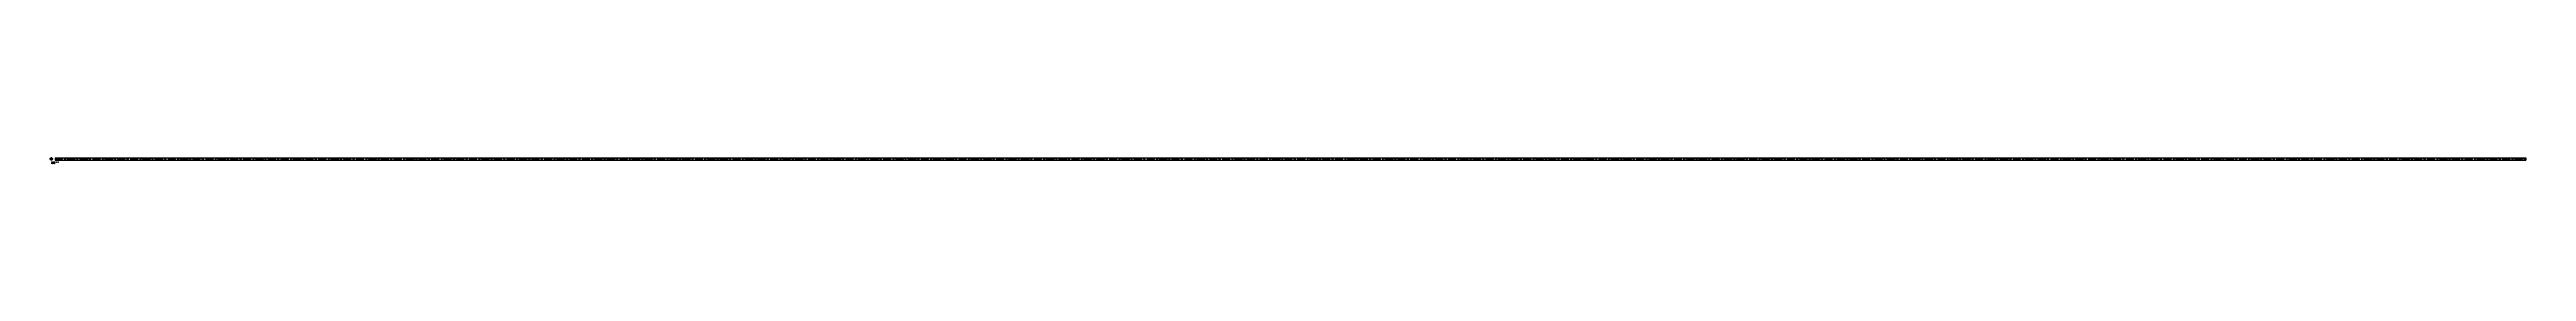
# Model space of a CAD drawing. Extents: x -7 to 10018, y -20 to 7.
import ezdxf

# ---------------------------------------------------------------- set-up
doc = ezdxf.new("R2010")
doc.units = 0
doc.linetypes.add('CENTER', pattern=[50.8, 31.75, -6.35, 6.35, -6.35])
doc.linetypes.add('DASHED', pattern=[19.05, 12.7, -6.35])
doc.layers.get('0').update_dxf_attribs({"linetype": 'CONTINUOUS'})
doc.layers.add('CENTER', color=1, linetype='CENTER')
doc.styles.get("Standard").update_dxf_attribs({"font": 'txt.shx', "height": 3, "bigfont": 'bigfont.shx'})

msp = doc.modelspace()

# ---------------------------------------------------------------- linework, layer by layer
at = {"color": 7, "linetype": 'CONTINUOUS'}
for p, q in [((16, 5), (16, -5)), ((16, 5), (10016, 5)), ((10016, 5), (10016, -5)), ((16, -5), (10016, -5))]:
    msp.add_line(p, q, dxfattribs=at)
at = {"color": 3, "linetype": 'DASHED'}
for p, q in [((16, 3.25), (10016, 3.25)), ((16, -3.25), (10016, -3.25))]:
    msp.add_line(p, q, dxfattribs=at)
at = {"color": 7, "linetype": 'CONTINUOUS'}
for radius in [5, 3.25]:
    msp.add_circle((0, 0), radius, dxfattribs=at)
at = {"layer": 'CENTER', "color": 1, "linetype": 'CENTER'}
for p, q in [((7, 0), (-7, 0)), ((0, 7), (0, -7)), ((14, 0), (10018, 0))]:
    msp.add_line(p, q, dxfattribs=at)

# ---------------------------------------------------------------- texts
at = {"color": 7, "linetype": 'CONTINUOUS'}
for s, p in [('PUTY10-10-B', (0, -15)), ('PUTY10', (0, -20))]:
    msp.add_text(s, height=3, dxfattribs=at).set_placement(p)

doc.saveas('drawing.dxf')
